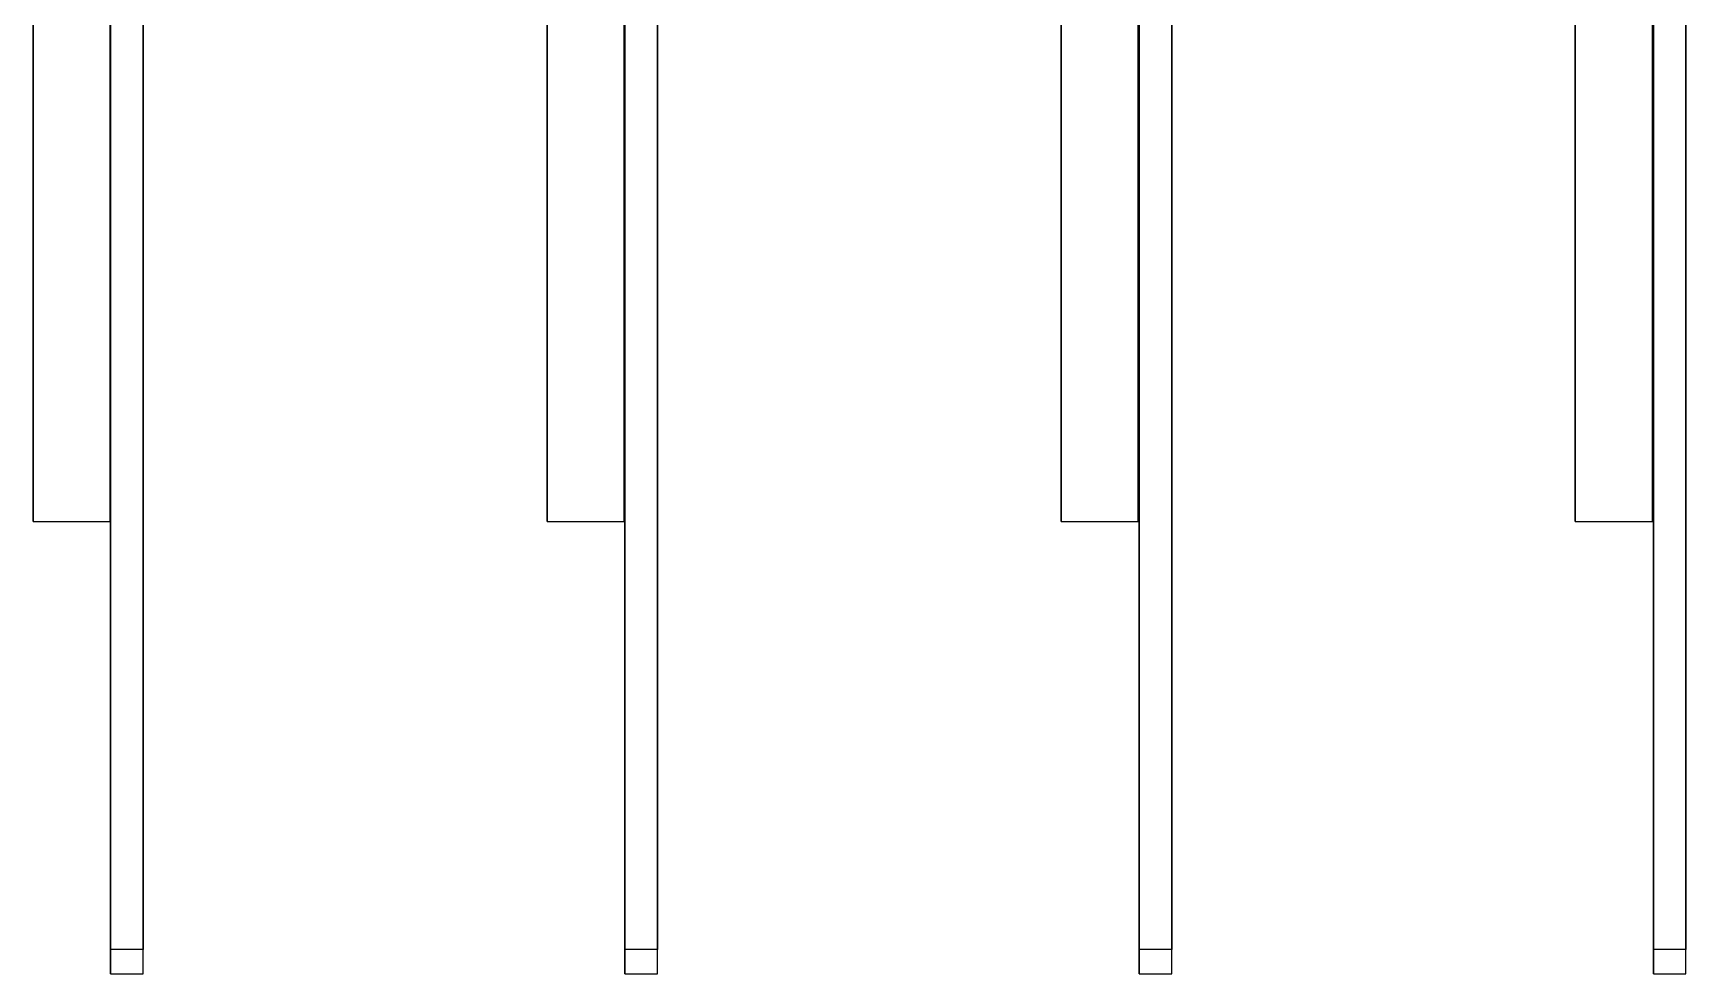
# Model space of a CAD drawing. Header units: inches. Extents: x 72 to 885, y 152 to 729.
# Drawn here: x 156.4 to 232.3, y 152.5 to 195.7 of the extents above; entities that cross this region are included whole.
import ezdxf

# ---------------------------------------------------------------- set-up
doc = ezdxf.new("R2010")
doc.units = ezdxf.units.IN
doc.header["$MEASUREMENT"] = 0
doc.layers.add('R2', color=4, linetype='CONTINUOUS')
doc.layers.add('RT2', color=7, linetype='CONTINUOUS')

msp = doc.modelspace()

# ---------------------------------------------------------------- linework, layer by layer
at = {"layer": 'R2'}
for points in [[(159.93, 248.03, 258.89), (159.93, 153.58, 227.41), (159.93, 152.46, 230.78), (159.93, 246.91, 262.25)], [(161.43, 248.03, 258.89), (161.43, 153.58, 227.41), (159.93, 153.58, 227.41), (159.93, 248.03, 258.89)], [(183.55, 248.03, 258.89), (183.55, 153.58, 227.41), (183.55, 152.46, 230.78), (183.55, 246.91, 262.25)], [(185.05, 248.03, 258.89), (185.05, 153.58, 227.41), (183.55, 153.58, 227.41), (183.55, 248.03, 258.89)], [(207.18, 248.03, 258.89), (207.18, 153.58, 227.41), (207.18, 152.46, 230.78), (207.18, 246.91, 262.25)], [(208.67, 248.03, 258.89), (208.67, 153.58, 227.41), (207.18, 153.58, 227.41), (207.18, 248.03, 258.89)], [(230.8, 248.03, 258.89), (230.8, 153.58, 227.41), (230.8, 152.46, 230.78), (230.8, 246.91, 262.25)], [(232.29, 248.03, 258.89), (232.29, 153.58, 227.41), (230.8, 153.58, 227.41), (230.8, 248.03, 258.89)], [(161.43, 152.46, 230.78), (161.43, 246.91, 262.25), (159.93, 246.91, 262.25), (159.93, 152.46, 230.78)], [(185.05, 152.46, 230.78), (185.05, 246.91, 262.25), (183.55, 246.91, 262.25), (183.55, 152.46, 230.78)], [(208.67, 152.46, 230.78), (208.67, 246.91, 262.25), (207.18, 246.91, 262.25), (207.18, 152.46, 230.78)], [(232.29, 152.46, 230.78), (232.29, 246.91, 262.25), (230.8, 246.91, 262.25), (230.8, 152.46, 230.78)]]:
    msp.add_3dface(points, dxfattribs=at)
at = {"layer": 'RT2'}
for points in [[(156.37, 173.23, 237.52), (156.37, 477.82, 339.02), (156.37, 478.28, 337.64), (156.37, 173.69, 236.14)], [(159.91, 173.23, 237.52), (159.91, 477.82, 339.02), (156.37, 477.82, 339.02), (156.37, 173.23, 237.52)], [(159.91, 173.23, 237.52), (159.91, 173.69, 236.14), (159.91, 478.28, 337.64), (159.91, 477.82, 339.02)], [(179.98, 173.23, 237.52), (179.98, 477.82, 339.02), (179.98, 478.28, 337.64), (179.98, 173.69, 236.14)], [(183.52, 173.23, 237.52), (183.52, 477.82, 339.02), (179.98, 477.82, 339.02), (179.98, 173.23, 237.52)], [(183.52, 173.23, 237.52), (183.52, 173.69, 236.14), (183.52, 478.28, 337.64), (183.52, 477.82, 339.02)], [(203.59, 173.23, 237.52), (203.59, 477.82, 339.02), (203.59, 478.28, 337.64), (203.59, 173.69, 236.14)], [(207.13, 173.23, 237.52), (207.13, 477.82, 339.02), (203.59, 477.82, 339.02), (203.59, 173.23, 237.52)], [(207.13, 173.23, 237.52), (207.13, 173.69, 236.14), (207.13, 478.28, 337.64), (207.13, 477.82, 339.02)], [(227.2, 173.23, 237.52), (227.2, 477.82, 339.02), (227.2, 478.28, 337.64), (227.2, 173.69, 236.14)], [(230.75, 173.23, 237.52), (230.75, 477.82, 339.02), (227.2, 477.82, 339.02), (227.2, 173.23, 237.52)], [(230.75, 173.23, 237.52), (230.75, 173.69, 236.14), (230.75, 478.28, 337.64), (230.75, 477.82, 339.02)]]:
    msp.add_3dface(points, dxfattribs=at)

doc.saveas('drawing.dxf')
